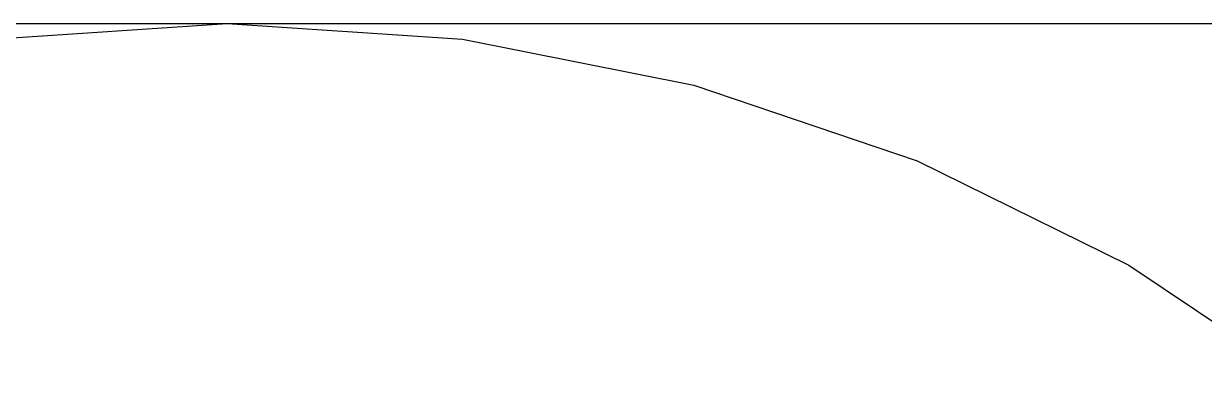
# Model space of a CAD drawing. Header units: inches. Extents: x 9636 to 21597, y -10243 to 557.
# Drawn here: x 14773.019 to 14774.814, y -8279.114 to -8278.548 of the extents above; entities that cross this region are included whole.
import ezdxf

# ---------------------------------------------------------------- set-up
doc = ezdxf.new("R2010")
doc.units = ezdxf.units.IN
doc.header["$MEASUREMENT"] = 0
doc.layers.add('Edges', color=7, linetype='Continuous')

# ---------------------------------------------------------------- blocks, each defined once
blk = doc.blocks.new('FF')
at = {"layer": 'Edges', "color": 252, "true_color": 0x939598}
for p, q in [((14770.5886, -8278.5478), (14773.3287, -8278.5478)), ((14772.971, -8278.5713), (14773.3287, -8278.5478)), ((14773.3287, -8278.5478), (14773.6863, -8278.5713)), ((14773.3287, -8278.5478), (14776.0688, -8278.5478)), ((14773.6863, -8278.5713), (14774.0379, -8278.6412)), ((14774.0379, -8278.6412), (14774.3773, -8278.7564)), ((14774.3773, -8278.7564), (14774.6987, -8278.9149)), ((14774.6987, -8278.9149), (14774.9967, -8279.1141))]:
    blk.add_line(p, q, dxfattribs=at)

msp = doc.modelspace()

# ---------------------------------------------------------------- block references
at = {"color": 18, "true_color": 0x000000}
msp.add_blockref('FF', (0, 0), dxfattribs=at)

doc.saveas('drawing.dxf')
